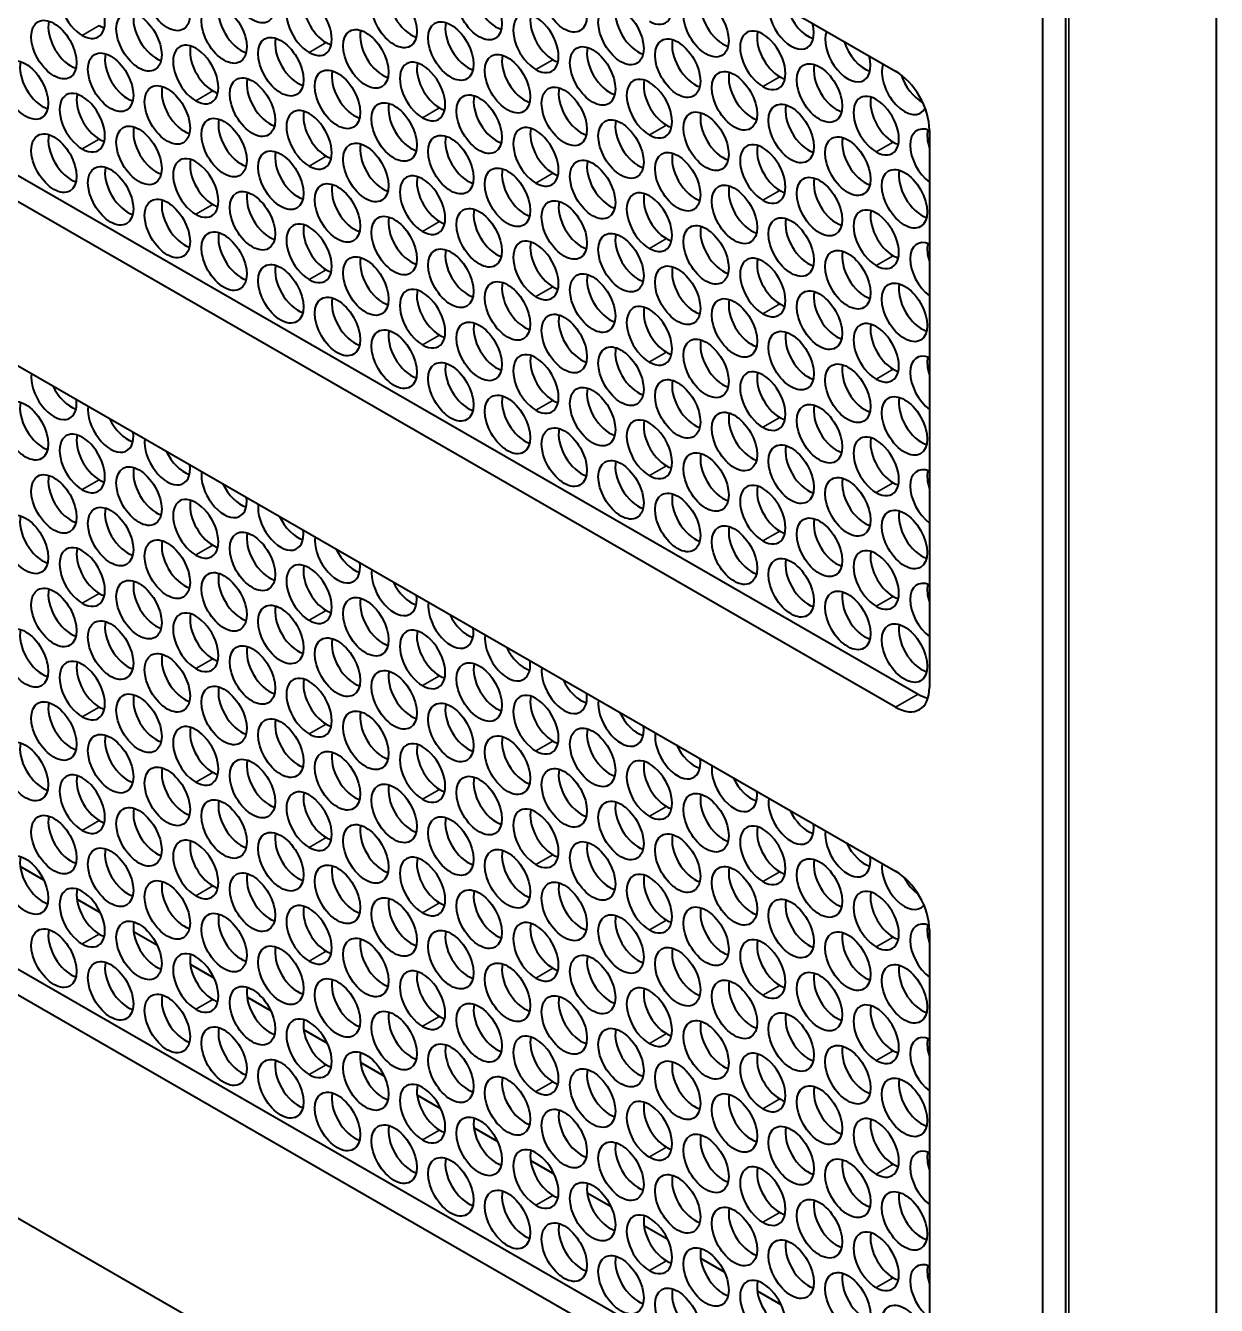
# Model space of a CAD drawing. Header units: millimetres. Extents: x 0 to 594, y 0 to 420.
# Drawn here: x 519.32 to 556.44, y 304.61 to 344.5 of the extents above; entities that cross this region are included whole.
import ezdxf

# ---------------------------------------------------------------- set-up
doc = ezdxf.new("R2010")
doc.units = ezdxf.units.MM
doc.layers.add('가시적인 것(ISO)', color=3, linetype='Continuous', lineweight=40)
doc.layers.add('가시적인 좁은 것(ISO)', color=3, linetype='Continuous', lineweight=35)

msp = doc.modelspace()

# ---------------------------------------------------------------- linework, layer by layer
at = {"layer": '가시적인 것(ISO)'}
for p, q in [((504.929, 366.984), (546.437, 343.081)), ((556.442, 294.003), (556.442, 359.325)), ((551.74, 356.375), (551.74, 290.154)), ((551.033, 289.746), (551.033, 355.968)), ((505.637, 347.565), (547.144, 323.663)), ((546.437, 323.256), (504.929, 347.158)), ((504.929, 342.048), (546.437, 318.146)), ((547.497, 341.244), (547.497, 323.871)), ((505.637, 322.834), (547.144, 298.932)), ((546.437, 298.525), (504.929, 322.427)), ((519.891, 317.861), (519.151, 318.287)), ((501.04, 317.718), (550.326, 289.336)), ((521.659, 316.843), (520.919, 317.269)), ((523.427, 315.825), (522.687, 316.251)), ((547.497, 316.309), (547.497, 299.14)), ((525.195, 314.807), (524.455, 315.233)), ((526.962, 313.789), (526.222, 314.215)), ((528.73, 312.771), (527.99, 313.197)), ((530.498, 311.753), (529.758, 312.179)), ((532.266, 310.735), (531.526, 311.161)), ((534.033, 309.717), (533.294, 310.143)), ((535.801, 308.699), (535.061, 309.125)), ((537.569, 307.681), (536.829, 308.107)), ((539.337, 306.663), (538.597, 307.089)), ((541.104, 305.645), (540.365, 306.071)), ((542.872, 304.627), (542.132, 305.053))]:
    msp.add_line(p, q, dxfattribs=at)
for centre in [(523.738, 345.255), (526.39, 345.498), (533.461, 344.966), (536.113, 345.209), (530.81, 344.723), (525.506, 344.237), (537.881, 344.191), (540.532, 344.434), (520.203, 343.751), (522.855, 343.994), (532.577, 343.705), (529.926, 343.462), (527.274, 343.219), (536.997, 342.93), (539.648, 343.173), (519.319, 342.49), (521.971, 342.733), (534.345, 342.687), (529.042, 342.201), (541.416, 342.155), (544.068, 342.398), (523.738, 341.715), (526.39, 341.958), (536.113, 341.669), (533.461, 341.426), (530.81, 341.183), (540.532, 340.894), (543.184, 341.137), (522.855, 340.454), (525.506, 340.697), (537.881, 340.651), (520.203, 340.211), (532.577, 340.165), (544.952, 340.119), (527.274, 339.679), (529.926, 339.922), (536.997, 339.39), (539.648, 339.633), (521.971, 339.193), (534.345, 339.147), (544.068, 338.858), (546.72, 339.101), (529.042, 338.661), (541.416, 338.615), (523.738, 338.175), (526.39, 338.418), (536.113, 338.129), (533.461, 337.886), (530.81, 337.643), (540.532, 337.354), (543.184, 337.597), (525.506, 337.157), (537.881, 337.111), (532.577, 336.625), (544.952, 336.579), (527.274, 336.139), (529.926, 336.382), (539.648, 336.093), (536.997, 335.85), (534.345, 335.607), (544.068, 335.318), (546.72, 335.561), (529.042, 335.121), (541.416, 335.075), (536.113, 334.589), (530.81, 334.103), (533.461, 334.346), (540.532, 333.814), (543.184, 334.057), (537.881, 333.571), (532.577, 333.085), (544.952, 333.039), (539.648, 332.553), (536.997, 332.31), (519.319, 331.87), (534.345, 332.067), (544.068, 331.778), (546.72, 332.021), (541.416, 331.535), (536.113, 331.049), (543.184, 330.517), (540.532, 330.274), (522.855, 329.834), (537.881, 330.031), (520.203, 329.591), (544.952, 329.499), (539.648, 329.013), (521.971, 328.573), (546.72, 328.481), (519.319, 328.33), (544.068, 328.238), (526.39, 327.798), (541.416, 327.995), (523.738, 327.555), (543.184, 326.977), (525.506, 326.537), (522.855, 326.294), (520.203, 326.051), (529.926, 325.762), (544.952, 325.959), (527.274, 325.519), (521.971, 325.033), (546.72, 324.941), (519.319, 324.79), (529.042, 324.501), (526.39, 324.258), (523.738, 324.015), (533.461, 323.726), (530.81, 323.483), (525.506, 322.997), (520.203, 322.511), (522.855, 322.754), (529.926, 322.222), (532.577, 322.465), (527.274, 321.979), (521.971, 321.493), (534.345, 321.447), (536.997, 321.69), (519.319, 321.25), (529.042, 320.961), (526.39, 320.718), (523.738, 320.475), (533.461, 320.186), (536.113, 320.429), (530.81, 319.943), (525.506, 319.457), (537.881, 319.411), (540.532, 319.654), (520.203, 318.971), (522.855, 319.214), (532.577, 318.925), (529.926, 318.682), (527.274, 318.439), (536.997, 318.15), (539.648, 318.393), (519.319, 317.71), (521.971, 317.953), (534.345, 317.907), (529.042, 317.421), (541.416, 317.375), (544.068, 317.618), (523.738, 316.935), (526.39, 317.178), (533.461, 316.646), (536.113, 316.889), (530.81, 316.403), (540.532, 316.114), (543.184, 316.357), (525.506, 315.917), (537.881, 315.871), (520.203, 315.431), (522.855, 315.674), (532.577, 315.385), (544.952, 315.339), (529.926, 315.142), (527.274, 314.899), (536.997, 314.61), (539.648, 314.853), (521.971, 314.413), (534.345, 314.367), (546.72, 314.321), (529.042, 313.881), (541.416, 313.835), (544.068, 314.078), (523.738, 313.395), (526.39, 313.638), (536.113, 313.349), (533.461, 313.106), (530.81, 312.863), (540.532, 312.574), (543.184, 312.817), (525.506, 312.377), (537.881, 312.331), (532.577, 311.845), (544.952, 311.799), (527.274, 311.359), (529.926, 311.602), (536.997, 311.07), (539.648, 311.313), (534.345, 310.827), (544.068, 310.538), (546.72, 310.781), (529.042, 310.341), (541.416, 310.295), (536.113, 309.809), (533.461, 309.566), (530.81, 309.323), (540.532, 309.034), (543.184, 309.277), (537.881, 308.791), (532.577, 308.305), (544.952, 308.259), (539.648, 307.773), (536.997, 307.53), (534.345, 307.287), (544.068, 306.998), (546.72, 307.241), (541.416, 306.755), (536.113, 306.269), (540.532, 305.494), (543.184, 305.737), (537.881, 305.251), (544.952, 304.719), (539.648, 304.233), (546.72, 303.701)]:
    msp.add_ellipse(centre, major_axis=(0.499, -0.867), ratio=0.578093, dxfattribs=at)
for centre, major_axis, start_param, end_param in [((538.765, 345.452), (0.499, -0.867), 5.499648, 8.641387), ((521.087, 345.012), (-0.499, 0.867), 5.499648, 8.641387), ((521.087, 345.012), (0.499, -0.867), 5.499648, 8.641387), ((531.34, 345.029), (0.499, -0.867), 3.699377, 5.725401), ((533.992, 345.272), (0.499, -0.867), 3.699377, 5.725401), ((526.037, 344.543), (0.499, -0.867), 3.699377, 5.725401), ((528.158, 344.48), (-0.499, 0.867), 5.499648, 8.641387), ((528.688, 344.786), (0.499, -0.867), 3.699377, 5.499794), ((528.158, 344.48), (0.499, -0.867), 5.499648, 8.641387), ((538.411, 344.497), (0.499, -0.867), 3.699377, 5.725401), ((541.063, 344.74), (0.499, -0.867), 3.699377, 5.725401), ((543.184, 344.677), (0.499, -0.867), 3.58322, 7.416222), ((523.385, 344.3), (0.499, -0.867), 3.699377, 5.725401), ((535.229, 343.948), (-0.499, 0.867), 5.499648, 8.641387), ((535.759, 344.254), (0.499, -0.867), 3.699377, 5.499794), ((535.229, 343.948), (0.499, -0.867), 5.499648, 8.641387), ((543.714, 344.983), (0.499, -0.867), 4.349455, 5.725401), ((520.733, 344.057), (0.499, -0.867), 3.699377, 5.725401), ((521.617, 345.318), (0.499, -0.867), 5.499648, 5.725401), ((530.456, 343.768), (0.499, -0.867), 3.699377, 5.725401), ((533.108, 344.011), (0.499, -0.867), 3.699377, 5.725401), ((542.3, 343.416), (-0.499, 0.867), 5.499648, 8.641387), ((542.83, 343.722), (0.499, -0.867), 3.699377, 5.499794), ((544.952, 343.659), (0.499, -0.867), 3.58322, 7.416222), ((524.622, 342.976), (-0.499, 0.867), 5.499648, 8.641387), ((527.804, 343.525), (0.499, -0.867), 3.699377, 5.725401), ((528.688, 344.786), (0.499, -0.867), 5.499648, 5.725401), ((540.179, 343.479), (0.499, -0.867), 3.699377, 5.725401), ((542.3, 343.416), (0.499, -0.867), 5.499648, 8.641387), ((545.482, 343.965), (0.499, -0.867), 4.349455, 5.725401), ((522.501, 343.039), (0.499, -0.867), 3.699377, 5.725401), ((525.153, 343.282), (0.499, -0.867), 3.699377, 5.499794), ((524.622, 342.976), (0.499, -0.867), 5.499648, 8.641387), ((534.875, 342.993), (0.499, -0.867), 3.699377, 5.725401), ((537.527, 343.236), (0.499, -0.867), 3.699377, 5.725401), ((519.849, 342.796), (0.499, -0.867), 3.699377, 5.725401), ((529.572, 342.507), (0.499, -0.867), 3.699377, 5.725401), ((531.693, 342.444), (-0.499, 0.867), 5.499648, 8.641387), ((532.224, 342.75), (0.499, -0.867), 3.699377, 5.499794), ((531.694, 342.444), (0.499, -0.867), 5.499648, 8.641387), ((535.759, 344.254), (0.499, -0.867), 5.499648, 5.725401), ((544.598, 342.704), (0.499, -0.867), 3.699377, 5.725401), ((546.72, 342.641), (0.499, -0.867), 3.58322, 6.633386), ((546.437, 341.855), (-0.749, 1.3), 3.928925, 5.499721), ((526.921, 342.264), (0.499, -0.867), 3.699377, 5.725401), ((538.764, 341.912), (-0.499, 0.867), 5.499648, 8.641387), ((539.295, 342.218), (0.499, -0.867), 3.699377, 5.499794), ((538.765, 341.912), (0.499, -0.867), 5.499648, 8.641387), ((541.946, 342.461), (0.499, -0.867), 3.699377, 5.725401), ((542.83, 343.722), (0.499, -0.867), 5.499648, 5.725401), ((547.25, 342.947), (0.499, -0.867), 4.371921, 5.542764), ((521.087, 341.472), (-0.499, 0.867), 5.499648, 8.641387), ((521.617, 341.778), (0.499, -0.867), 3.699377, 5.499794), ((521.087, 341.472), (0.499, -0.867), 5.499648, 8.641387), ((524.269, 342.021), (0.499, -0.867), 3.699377, 5.725401), ((525.153, 343.282), (0.499, -0.867), 5.499648, 5.725401), ((533.992, 341.732), (0.499, -0.867), 3.699377, 5.725401), ((536.643, 341.975), (0.499, -0.867), 3.699377, 5.725401), ((545.836, 341.38), (-0.499, 0.867), 5.499648, 8.641387), ((528.158, 340.94), (-0.499, 0.867), 5.499648, 8.641387), ((531.34, 341.489), (0.499, -0.867), 3.699377, 5.725401), ((532.224, 342.75), (0.499, -0.867), 5.499648, 5.725401), ((543.714, 341.443), (0.499, -0.867), 3.699377, 5.725401), ((546.366, 341.686), (0.499, -0.867), 3.699377, 5.499794), ((545.836, 341.38), (0.499, -0.867), 5.499648, 8.641387), ((526.037, 341.003), (0.499, -0.867), 3.699377, 5.725401), ((528.688, 341.246), (0.499, -0.867), 3.699377, 5.499794), ((528.158, 340.94), (0.499, -0.867), 5.499648, 8.641387), ((538.411, 340.957), (0.499, -0.867), 3.699377, 5.725401), ((541.063, 341.2), (0.499, -0.867), 3.699377, 5.725401), ((520.733, 340.517), (0.499, -0.867), 3.699377, 5.725401), ((523.385, 340.76), (0.499, -0.867), 3.699377, 5.725401), ((535.229, 340.408), (-0.499, 0.867), 5.499648, 8.641387), ((535.759, 340.714), (0.499, -0.867), 3.699377, 5.499794), ((535.229, 340.408), (0.499, -0.867), 5.499648, 8.641387), ((539.295, 342.218), (0.499, -0.867), 5.499648, 5.725401), ((547.603, 340.362), (-0.499, 0.867), 5.650289, 8.490745), ((548.134, 340.668), (0.499, -0.867), 3.699377, 4.379951), ((521.617, 341.778), (0.499, -0.867), 5.499648, 5.725401), ((530.456, 340.228), (0.499, -0.867), 3.699377, 5.725401), ((533.108, 340.471), (0.499, -0.867), 3.699377, 5.725401), ((542.3, 339.876), (-0.499, 0.867), 5.499648, 8.641387), ((542.83, 340.182), (0.499, -0.867), 3.699377, 5.499794), ((542.3, 339.876), (0.499, -0.867), 5.499648, 8.641387), ((545.482, 340.425), (0.499, -0.867), 3.699377, 5.725401), ((546.366, 341.686), (0.499, -0.867), 5.499648, 5.725401), ((524.622, 339.436), (-0.499, 0.867), 5.499648, 8.641387), ((525.153, 339.742), (0.499, -0.867), 3.699377, 5.499794), ((527.804, 339.985), (0.499, -0.867), 3.699377, 5.725401), ((528.688, 341.246), (0.499, -0.867), 5.499648, 5.725401), ((537.527, 339.696), (0.499, -0.867), 3.699377, 5.725401), ((540.179, 339.939), (0.499, -0.867), 3.699377, 5.725401), ((522.501, 339.499), (0.499, -0.867), 3.699377, 5.725401), ((524.622, 339.436), (0.499, -0.867), 5.499648, 8.641387), ((534.875, 339.453), (0.499, -0.867), 3.699377, 5.725401), ((535.759, 340.714), (0.499, -0.867), 5.499648, 5.725401), ((547.25, 339.407), (0.499, -0.867), 3.699377, 5.725401), ((529.572, 338.967), (0.499, -0.867), 3.699377, 5.725401), ((531.693, 338.904), (-0.499, 0.867), 5.499648, 8.641387), ((532.224, 339.21), (0.499, -0.867), 3.699377, 5.499794), ((531.694, 338.904), (0.499, -0.867), 5.499648, 8.641387), ((541.946, 338.921), (0.499, -0.867), 3.699377, 5.725401), ((544.598, 339.164), (0.499, -0.867), 3.699377, 5.725401), ((526.921, 338.724), (0.499, -0.867), 3.699377, 5.725401), ((538.764, 338.372), (-0.499, 0.867), 5.499648, 8.641387), ((539.295, 338.678), (0.499, -0.867), 3.699377, 5.499794), ((538.765, 338.372), (0.499, -0.867), 5.499648, 8.641387), ((542.83, 340.182), (0.499, -0.867), 5.499648, 5.725401), ((524.269, 338.481), (0.499, -0.867), 3.699377, 5.725401), ((525.153, 339.742), (0.499, -0.867), 5.499648, 5.725401), ((533.992, 338.192), (0.499, -0.867), 3.699377, 5.725401), ((536.643, 338.435), (0.499, -0.867), 3.699377, 5.725401), ((545.836, 337.84), (-0.499, 0.867), 5.499648, 8.641387), ((546.366, 338.146), (0.499, -0.867), 3.699377, 5.499794), ((528.158, 337.4), (-0.499, 0.867), 5.499648, 8.641387), ((528.688, 337.706), (0.499, -0.867), 3.699377, 5.499794), ((531.34, 337.949), (0.499, -0.867), 3.699377, 5.725401), ((532.224, 339.21), (0.499, -0.867), 5.499648, 5.725401), ((543.714, 337.903), (0.499, -0.867), 3.699377, 5.725401), ((545.836, 337.84), (0.499, -0.867), 5.499648, 8.641387), ((526.037, 337.463), (0.499, -0.867), 3.699377, 5.725401), ((528.158, 337.4), (0.499, -0.867), 5.499648, 8.641387), ((538.411, 337.417), (0.499, -0.867), 3.699377, 5.725401), ((541.063, 337.66), (0.499, -0.867), 3.699377, 5.725401), ((533.108, 336.931), (0.499, -0.867), 3.699377, 5.725401), ((535.229, 336.868), (-0.499, 0.867), 5.499648, 8.641387), ((535.759, 337.174), (0.499, -0.867), 3.699377, 5.499794), ((535.229, 336.868), (0.499, -0.867), 5.499648, 8.641387), ((539.295, 338.678), (0.499, -0.867), 5.499648, 5.725401), ((547.603, 336.822), (-0.499, 0.867), 5.650289, 8.490745), ((548.134, 337.128), (0.499, -0.867), 3.699377, 4.379951), ((530.456, 336.688), (0.499, -0.867), 3.699377, 5.725401), ((542.3, 336.336), (-0.499, 0.867), 5.499648, 8.641387), ((542.83, 336.642), (0.499, -0.867), 3.699377, 5.499794), ((542.3, 336.336), (0.499, -0.867), 5.499648, 8.641387), ((545.482, 336.885), (0.499, -0.867), 3.699377, 5.725401), ((546.366, 338.146), (0.499, -0.867), 5.499648, 5.725401), ((527.804, 336.445), (0.499, -0.867), 3.699377, 5.725401), ((528.688, 337.706), (0.499, -0.867), 5.499648, 5.725401), ((537.527, 336.156), (0.499, -0.867), 3.699377, 5.725401), ((540.179, 336.399), (0.499, -0.867), 3.699377, 5.725401), ((531.693, 335.364), (-0.499, 0.867), 5.499648, 8.641387), ((534.875, 335.913), (0.499, -0.867), 3.699377, 5.725401), ((535.759, 337.174), (0.499, -0.867), 5.499648, 5.725401), ((547.25, 335.867), (0.499, -0.867), 3.699377, 5.725401), ((529.572, 335.427), (0.499, -0.867), 3.699377, 5.725401), ((532.224, 335.67), (0.499, -0.867), 3.699377, 5.499794), ((531.694, 335.364), (0.499, -0.867), 5.499648, 8.641387), ((541.946, 335.381), (0.499, -0.867), 3.699377, 5.725401), ((544.598, 335.624), (0.499, -0.867), 3.699377, 5.725401), ((538.764, 334.832), (-0.499, 0.867), 5.499648, 8.641387), ((539.295, 335.138), (0.499, -0.867), 3.699377, 5.499794), ((538.765, 334.832), (0.499, -0.867), 5.499648, 8.641387), ((542.83, 336.642), (0.499, -0.867), 5.499648, 5.725401), ((533.992, 334.652), (0.499, -0.867), 3.699377, 5.725401), ((536.643, 334.895), (0.499, -0.867), 3.699377, 5.725401), ((545.836, 334.3), (-0.499, 0.867), 5.499648, 8.641387), ((546.366, 334.606), (0.499, -0.867), 3.699377, 5.499794), ((545.836, 334.3), (0.499, -0.867), 5.499648, 8.641387), ((531.34, 334.409), (0.499, -0.867), 3.699377, 5.725401), ((532.224, 335.67), (0.499, -0.867), 5.499648, 5.725401), ((541.063, 334.12), (0.499, -0.867), 3.699377, 5.725401), ((543.714, 334.363), (0.499, -0.867), 3.699377, 5.725401), ((538.411, 333.877), (0.499, -0.867), 3.699377, 5.725401), ((539.295, 335.138), (0.499, -0.867), 5.499648, 5.725401), ((533.108, 333.391), (0.499, -0.867), 3.699377, 5.725401), ((535.229, 333.328), (-0.499, 0.867), 5.499648, 8.641387), ((535.759, 333.634), (0.499, -0.867), 3.699377, 5.499794), ((535.229, 333.328), (0.499, -0.867), 5.499648, 8.641387), ((545.482, 333.345), (0.499, -0.867), 3.699377, 5.725401), ((547.603, 333.282), (-0.499, 0.867), 5.650289, 8.490745), ((548.134, 333.588), (0.499, -0.867), 3.699377, 4.379951), ((520.203, 333.131), (0.499, -0.867), 3.779509, 7.219932), ((542.3, 332.796), (-0.499, 0.867), 5.499648, 8.641387), ((542.83, 333.102), (0.499, -0.867), 3.699377, 5.499794), ((542.3, 332.796), (0.499, -0.867), 5.499648, 8.641387), ((546.366, 334.606), (0.499, -0.867), 5.499648, 5.725401), ((520.733, 333.437), (0.499, -0.867), 4.570234, 5.725401), ((537.527, 332.616), (0.499, -0.867), 3.699377, 5.725401), ((540.179, 332.859), (0.499, -0.867), 3.699377, 5.725401), ((519.849, 332.176), (0.499, -0.867), 3.699377, 5.725401), ((534.875, 332.373), (0.499, -0.867), 3.699377, 5.725401), ((535.759, 333.634), (0.499, -0.867), 5.499648, 5.725401), ((547.25, 332.327), (0.499, -0.867), 3.699377, 5.725401), ((521.971, 332.113), (0.499, -0.867), 3.779509, 7.219932), ((541.946, 331.841), (0.499, -0.867), 3.699377, 5.725401), ((544.598, 332.084), (0.499, -0.867), 3.699377, 5.725401), ((522.501, 332.419), (0.499, -0.867), 4.570234, 5.725401), ((536.643, 331.355), (0.499, -0.867), 3.699377, 5.725401), ((538.764, 331.292), (-0.499, 0.867), 5.499648, 8.641387), ((539.295, 331.598), (0.499, -0.867), 3.699377, 5.499794), ((538.765, 331.292), (0.499, -0.867), 5.499648, 8.641387), ((542.83, 333.102), (0.499, -0.867), 5.499648, 5.725401), ((521.087, 330.852), (-0.499, 0.867), 5.499648, 8.641387), ((521.617, 331.158), (0.499, -0.867), 3.699377, 5.499794), ((521.087, 330.852), (0.499, -0.867), 5.499648, 8.641387), ((523.738, 331.095), (0.499, -0.867), 3.779509, 7.219932), ((545.836, 330.76), (-0.499, 0.867), 5.499648, 8.641387), ((546.366, 331.066), (0.499, -0.867), 3.699377, 5.499794), ((545.836, 330.76), (0.499, -0.867), 5.499648, 8.641387), ((524.269, 331.401), (0.499, -0.867), 4.570234, 5.725401), ((541.063, 330.58), (0.499, -0.867), 3.699377, 5.725401), ((543.714, 330.823), (0.499, -0.867), 3.699377, 5.725401), ((523.385, 330.14), (0.499, -0.867), 3.699377, 5.725401), ((538.411, 330.337), (0.499, -0.867), 3.699377, 5.725401), ((539.295, 331.598), (0.499, -0.867), 5.499648, 5.725401), ((547.603, 329.742), (-0.499, 0.867), 5.650289, 8.490745), ((520.733, 329.897), (0.499, -0.867), 3.699377, 5.725401), ((521.617, 331.158), (0.499, -0.867), 5.499648, 5.725401), ((525.506, 330.077), (0.499, -0.867), 3.779509, 7.219932), ((545.482, 329.805), (0.499, -0.867), 3.699377, 5.725401), ((548.134, 330.048), (0.499, -0.867), 3.699377, 4.379951), ((526.037, 330.383), (0.499, -0.867), 4.570234, 5.725401), ((542.3, 329.256), (-0.499, 0.867), 5.499648, 8.641387), ((542.83, 329.562), (0.499, -0.867), 3.699377, 5.499794), ((542.3, 329.256), (0.499, -0.867), 5.499648, 8.641387), ((546.366, 331.066), (0.499, -0.867), 5.499648, 5.725401), ((524.622, 328.816), (-0.499, 0.867), 5.499648, 8.641387), ((525.153, 329.122), (0.499, -0.867), 3.699377, 5.499794), ((524.622, 328.816), (0.499, -0.867), 5.499648, 8.641387), ((527.274, 329.059), (0.499, -0.867), 3.779509, 7.219932), ((540.179, 329.319), (0.499, -0.867), 3.699377, 5.725401), ((519.849, 328.636), (0.499, -0.867), 3.699377, 5.725401), ((522.501, 328.879), (0.499, -0.867), 3.699377, 5.725401), ((527.804, 329.365), (0.499, -0.867), 4.570234, 5.725401), ((544.598, 328.544), (0.499, -0.867), 3.699377, 5.725401), ((547.25, 328.787), (0.499, -0.867), 3.699377, 5.725401), ((541.946, 328.301), (0.499, -0.867), 3.699377, 5.725401), ((542.83, 329.562), (0.499, -0.867), 5.499648, 5.725401), ((524.269, 327.861), (0.499, -0.867), 3.699377, 5.725401), ((526.921, 328.104), (0.499, -0.867), 3.699377, 5.725401), ((529.042, 328.041), (0.499, -0.867), 3.779509, 7.219932), ((521.087, 327.312), (-0.499, 0.867), 5.499648, 8.641387), ((521.617, 327.618), (0.499, -0.867), 3.699377, 5.499794), ((521.087, 327.312), (0.499, -0.867), 5.499648, 8.641387), ((525.153, 329.122), (0.499, -0.867), 5.499648, 5.725401), ((529.572, 328.347), (0.499, -0.867), 4.570234, 5.725401), ((545.836, 327.22), (-0.499, 0.867), 5.499648, 8.641387), ((546.366, 327.526), (0.499, -0.867), 3.699377, 5.499794), ((545.836, 327.22), (0.499, -0.867), 5.499648, 8.641387), ((528.158, 326.78), (-0.499, 0.867), 5.499648, 8.641387), ((528.688, 327.086), (0.499, -0.867), 3.699377, 5.499794), ((528.158, 326.78), (0.499, -0.867), 5.499648, 8.641387), ((530.81, 327.023), (0.499, -0.867), 3.779509, 7.219932), ((543.714, 327.283), (0.499, -0.867), 3.699377, 5.725401), ((523.385, 326.6), (0.499, -0.867), 3.699377, 5.725401), ((526.037, 326.843), (0.499, -0.867), 3.699377, 5.725401), ((531.34, 327.329), (0.499, -0.867), 4.570234, 5.725401), ((547.603, 326.202), (-0.499, 0.867), 5.650289, 8.490745), ((520.733, 326.357), (0.499, -0.867), 3.699377, 5.725401), ((521.617, 327.618), (0.499, -0.867), 5.499648, 5.725401), ((545.482, 326.265), (0.499, -0.867), 3.699377, 5.725401), ((548.134, 326.508), (0.499, -0.867), 3.699377, 4.379951), ((527.804, 325.825), (0.499, -0.867), 3.699377, 5.725401), ((530.456, 326.068), (0.499, -0.867), 3.699377, 5.725401), ((532.577, 326.005), (0.499, -0.867), 3.779509, 7.219932), ((546.366, 327.526), (0.499, -0.867), 5.499648, 5.725401), ((522.501, 325.339), (0.499, -0.867), 3.699377, 5.725401), ((524.622, 325.276), (-0.499, 0.867), 5.499648, 8.641387), ((525.153, 325.582), (0.499, -0.867), 3.699377, 5.499794), ((524.622, 325.276), (0.499, -0.867), 5.499648, 8.641387), ((528.688, 327.086), (0.499, -0.867), 5.499648, 5.725401), ((533.108, 326.311), (0.499, -0.867), 4.570234, 5.725401), ((519.849, 325.096), (0.499, -0.867), 3.699377, 5.725401), ((531.693, 324.744), (-0.499, 0.867), 5.499648, 8.641387), ((532.224, 325.05), (0.499, -0.867), 3.699377, 5.499794), ((531.694, 324.744), (0.499, -0.867), 5.499648, 8.641387), ((547.25, 325.247), (0.499, -0.867), 3.699377, 5.725401), ((526.921, 324.564), (0.499, -0.867), 3.699377, 5.725401), ((529.572, 324.807), (0.499, -0.867), 3.699377, 5.725401), ((534.345, 324.987), (0.499, -0.867), 3.779509, 7.219932), ((534.875, 325.293), (0.499, -0.867), 4.570234, 5.725401), ((521.087, 323.772), (-0.499, 0.867), 5.499648, 8.641387), ((524.269, 324.321), (0.499, -0.867), 3.699377, 5.725401), ((525.153, 325.582), (0.499, -0.867), 5.499648, 5.725401), ((521.617, 324.078), (0.499, -0.867), 3.699377, 5.499794), ((521.087, 323.772), (0.499, -0.867), 5.499648, 8.641387), ((531.34, 323.789), (0.499, -0.867), 3.699377, 5.725401), ((533.992, 324.032), (0.499, -0.867), 3.699377, 5.725401), ((536.113, 323.969), (0.499, -0.867), 3.779509, 7.219932), ((528.158, 323.24), (-0.499, 0.867), 5.499648, 8.641387), ((528.688, 323.546), (0.499, -0.867), 3.699377, 5.499794), ((528.158, 323.24), (0.499, -0.867), 5.499648, 8.641387), ((532.224, 325.05), (0.499, -0.867), 5.499648, 5.725401), ((536.643, 324.275), (0.499, -0.867), 4.570234, 5.725401), ((523.385, 323.06), (0.499, -0.867), 3.699377, 5.725401), ((526.037, 323.303), (0.499, -0.867), 3.699377, 5.725401), ((535.229, 322.708), (-0.499, 0.867), 5.499648, 8.641387), ((535.759, 323.014), (0.499, -0.867), 3.699377, 5.499794), ((535.229, 322.708), (0.499, -0.867), 5.499648, 8.641387), ((546.437, 324.482), (0.749, -1.3), 5.499721, 7.070517), ((547.144, 324.889), (-0.749, 1.3), 2.358128, 2.65174), ((520.733, 322.817), (0.499, -0.867), 3.699377, 5.725401), ((521.617, 324.078), (0.499, -0.867), 5.499648, 5.725401), ((533.108, 322.771), (0.499, -0.867), 3.699377, 5.725401), ((537.881, 322.951), (0.499, -0.867), 3.779509, 7.219932), ((527.804, 322.285), (0.499, -0.867), 3.699377, 5.725401), ((528.688, 323.546), (0.499, -0.867), 5.499648, 5.725401), ((530.456, 322.528), (0.499, -0.867), 3.699377, 5.725401), ((538.411, 323.257), (0.499, -0.867), 4.570234, 5.725401), ((522.501, 321.799), (0.499, -0.867), 3.699377, 5.725401), ((524.622, 321.736), (-0.499, 0.867), 5.499648, 8.641387), ((525.153, 322.042), (0.499, -0.867), 3.699377, 5.499794), ((524.622, 321.736), (0.499, -0.867), 5.499648, 8.641387), ((534.875, 321.753), (0.499, -0.867), 3.699377, 5.725401), ((537.527, 321.996), (0.499, -0.867), 3.699377, 5.725401), ((539.648, 321.933), (0.499, -0.867), 3.779509, 7.219932), ((519.849, 321.556), (0.499, -0.867), 3.699377, 5.725401), ((531.693, 321.204), (-0.499, 0.867), 5.499648, 8.641387), ((532.224, 321.51), (0.499, -0.867), 3.699377, 5.499794), ((531.694, 321.204), (0.499, -0.867), 5.499648, 8.641387), ((535.759, 323.014), (0.499, -0.867), 5.499648, 5.725401), ((540.179, 322.239), (0.499, -0.867), 4.570234, 5.725401), ((526.921, 321.024), (0.499, -0.867), 3.699377, 5.725401), ((529.572, 321.267), (0.499, -0.867), 3.699377, 5.725401), ((538.764, 320.672), (-0.499, 0.867), 5.499648, 8.641387), ((539.295, 320.978), (0.499, -0.867), 3.699377, 5.499794), ((521.087, 320.232), (-0.499, 0.867), 5.499648, 8.641387), ((524.269, 320.781), (0.499, -0.867), 3.699377, 5.725401), ((525.153, 322.042), (0.499, -0.867), 5.499648, 5.725401), ((536.643, 320.735), (0.499, -0.867), 3.699377, 5.725401), ((538.765, 320.672), (0.499, -0.867), 5.499648, 8.641387), ((541.416, 320.915), (0.499, -0.867), 3.779509, 7.219932), ((521.617, 320.538), (0.499, -0.867), 3.699377, 5.499794), ((521.087, 320.232), (0.499, -0.867), 5.499648, 8.641387), ((531.34, 320.249), (0.499, -0.867), 3.699377, 5.725401), ((533.992, 320.492), (0.499, -0.867), 3.699377, 5.725401), ((541.946, 321.221), (0.499, -0.867), 4.570234, 5.725401), ((526.037, 319.763), (0.499, -0.867), 3.699377, 5.725401), ((528.158, 319.7), (-0.499, 0.867), 5.499648, 8.641387), ((528.688, 320.006), (0.499, -0.867), 3.699377, 5.499794), ((528.158, 319.7), (0.499, -0.867), 5.499648, 8.641387), ((532.224, 321.51), (0.499, -0.867), 5.499648, 5.725401), ((541.063, 319.96), (0.499, -0.867), 3.699377, 5.725401), ((543.184, 319.897), (0.499, -0.867), 3.779509, 7.219932), ((523.385, 319.52), (0.499, -0.867), 3.699377, 5.725401), ((535.229, 319.168), (-0.499, 0.867), 5.499648, 8.641387), ((535.759, 319.474), (0.499, -0.867), 3.699377, 5.499794), ((535.229, 319.168), (0.499, -0.867), 5.499648, 8.641387), ((538.411, 319.717), (0.499, -0.867), 3.699377, 5.725401), ((539.295, 320.978), (0.499, -0.867), 5.499648, 5.725401), ((543.714, 320.203), (0.499, -0.867), 4.570234, 5.725401), ((520.733, 319.277), (0.499, -0.867), 3.699377, 5.725401), ((521.617, 320.538), (0.499, -0.867), 5.499648, 5.725401), ((530.456, 318.988), (0.499, -0.867), 3.699377, 5.725401), ((533.108, 319.231), (0.499, -0.867), 3.699377, 5.725401), ((542.3, 318.636), (-0.499, 0.867), 5.499648, 8.641387), ((524.622, 318.196), (-0.499, 0.867), 5.499648, 8.641387), ((527.804, 318.745), (0.499, -0.867), 3.699377, 5.725401), ((528.688, 320.006), (0.499, -0.867), 5.499648, 5.725401), ((540.179, 318.699), (0.499, -0.867), 3.699377, 5.725401), ((542.83, 318.942), (0.499, -0.867), 3.699377, 5.499794), ((542.3, 318.636), (0.499, -0.867), 5.499648, 8.641387), ((544.952, 318.879), (0.499, -0.867), 3.779509, 7.219932), ((522.501, 318.259), (0.499, -0.867), 3.699377, 5.725401), ((525.153, 318.502), (0.499, -0.867), 3.699377, 5.499794), ((524.622, 318.196), (0.499, -0.867), 5.499648, 8.641387), ((534.875, 318.213), (0.499, -0.867), 3.699377, 5.725401), ((537.527, 318.456), (0.499, -0.867), 3.699377, 5.725401), ((545.482, 319.185), (0.499, -0.867), 4.570234, 5.725401), ((519.849, 318.016), (0.499, -0.867), 3.699377, 5.725401), ((531.693, 317.664), (-0.499, 0.867), 5.499648, 8.641387), ((532.224, 317.97), (0.499, -0.867), 3.699377, 5.499794), ((531.694, 317.664), (0.499, -0.867), 5.499648, 8.641387), ((535.759, 319.474), (0.499, -0.867), 5.499648, 5.725401), ((544.598, 317.924), (0.499, -0.867), 3.699377, 5.725401), ((546.72, 317.861), (0.499, -0.867), 3.779509, 6.51859), ((526.921, 317.484), (0.499, -0.867), 3.699377, 5.725401), ((529.572, 317.727), (0.499, -0.867), 3.699377, 5.725401), ((538.764, 317.132), (-0.499, 0.867), 5.499648, 8.641387), ((539.295, 317.438), (0.499, -0.867), 3.699377, 5.499794), ((538.765, 317.132), (0.499, -0.867), 5.499648, 8.641387), ((541.946, 317.681), (0.499, -0.867), 3.699377, 5.725401), ((542.83, 318.942), (0.499, -0.867), 5.499648, 5.725401), ((546.437, 316.92), (-0.749, 1.3), 3.928925, 5.499721), ((547.25, 318.167), (0.499, -0.867), 4.636269, 5.360414), ((521.087, 316.692), (-0.499, 0.867), 5.499648, 8.641387), ((521.617, 316.998), (0.499, -0.867), 3.699377, 5.499794), ((524.269, 317.241), (0.499, -0.867), 3.699377, 5.725401), ((525.153, 318.502), (0.499, -0.867), 5.499648, 5.725401), ((536.643, 317.195), (0.499, -0.867), 3.699377, 5.725401), ((545.836, 316.6), (-0.499, 0.867), 5.499648, 8.641387), ((521.087, 316.692), (0.499, -0.867), 5.499648, 8.641387), ((531.34, 316.709), (0.499, -0.867), 3.699377, 5.725401), ((532.224, 317.97), (0.499, -0.867), 5.499648, 5.725401), ((533.992, 316.952), (0.499, -0.867), 3.699377, 5.725401), ((543.714, 316.663), (0.499, -0.867), 3.699377, 5.725401), ((546.366, 316.906), (0.499, -0.867), 3.699377, 5.499794), ((545.836, 316.6), (0.499, -0.867), 5.499648, 8.641387), ((526.037, 316.223), (0.499, -0.867), 3.699377, 5.725401), ((528.158, 316.16), (-0.499, 0.867), 5.499648, 8.641387), ((528.688, 316.466), (0.499, -0.867), 3.699377, 5.499794), ((528.158, 316.16), (0.499, -0.867), 5.499648, 8.641387), ((538.411, 316.177), (0.499, -0.867), 3.699377, 5.725401), ((541.063, 316.42), (0.499, -0.867), 3.699377, 5.725401), ((523.385, 315.98), (0.499, -0.867), 3.699377, 5.725401), ((535.229, 315.628), (-0.499, 0.867), 5.499648, 8.641387), ((535.759, 315.934), (0.499, -0.867), 3.699377, 5.499794), ((535.229, 315.628), (0.499, -0.867), 5.499648, 8.641387), ((539.295, 317.438), (0.499, -0.867), 5.499648, 5.725401), ((547.603, 315.582), (-0.499, 0.867), 5.660451, 8.490745), ((548.134, 315.888), (0.499, -0.867), 3.699377, 4.379951), ((520.733, 315.737), (0.499, -0.867), 3.699377, 5.725401), ((521.617, 316.998), (0.499, -0.867), 5.499648, 5.725401), ((530.456, 315.448), (0.499, -0.867), 3.699377, 5.725401), ((533.108, 315.691), (0.499, -0.867), 3.699377, 5.725401), ((542.3, 315.096), (-0.499, 0.867), 5.499648, 8.641387), ((542.83, 315.402), (0.499, -0.867), 3.699377, 5.499794), ((545.482, 315.645), (0.499, -0.867), 3.699377, 5.725401), ((546.366, 316.906), (0.499, -0.867), 5.499648, 5.725401), ((524.622, 314.656), (-0.499, 0.867), 5.499648, 8.641387), ((525.153, 314.962), (0.499, -0.867), 3.699377, 5.499794), ((527.804, 315.205), (0.499, -0.867), 3.699377, 5.725401), ((528.688, 316.466), (0.499, -0.867), 5.499648, 5.725401), ((540.179, 315.159), (0.499, -0.867), 3.699377, 5.725401), ((542.3, 315.096), (0.499, -0.867), 5.499648, 8.641387), ((522.501, 314.719), (0.499, -0.867), 3.699377, 5.725401), ((524.622, 314.656), (0.499, -0.867), 5.499648, 8.641387), ((534.875, 314.673), (0.499, -0.867), 3.699377, 5.725401), ((537.527, 314.916), (0.499, -0.867), 3.699377, 5.725401), ((547.25, 314.627), (0.499, -0.867), 3.699377, 5.725401), ((529.572, 314.187), (0.499, -0.867), 3.699377, 5.725401), ((531.693, 314.124), (-0.499, 0.867), 5.499648, 8.641387), ((532.224, 314.43), (0.499, -0.867), 3.699377, 5.499794), ((531.694, 314.124), (0.499, -0.867), 5.499648, 8.641387), ((535.759, 315.934), (0.499, -0.867), 5.499648, 5.725401), ((544.598, 314.384), (0.499, -0.867), 3.699377, 5.725401), ((526.921, 313.944), (0.499, -0.867), 3.699377, 5.725401), ((538.764, 313.592), (-0.499, 0.867), 5.499648, 8.641387), ((539.295, 313.898), (0.499, -0.867), 3.699377, 5.499794), ((538.765, 313.592), (0.499, -0.867), 5.499648, 8.641387), ((541.946, 314.141), (0.499, -0.867), 3.699377, 5.725401), ((542.83, 315.402), (0.499, -0.867), 5.499648, 5.725401), ((524.269, 313.701), (0.499, -0.867), 3.699377, 5.725401), ((525.153, 314.962), (0.499, -0.867), 5.499648, 5.725401), ((533.992, 313.412), (0.499, -0.867), 3.699377, 5.725401), ((536.643, 313.655), (0.499, -0.867), 3.699377, 5.725401), ((545.836, 313.06), (-0.499, 0.867), 5.499648, 8.641387), ((546.366, 313.366), (0.499, -0.867), 3.699377, 5.499794), ((528.158, 312.62), (-0.499, 0.867), 5.499648, 8.641387), ((531.34, 313.169), (0.499, -0.867), 3.699377, 5.725401), ((532.224, 314.43), (0.499, -0.867), 5.499648, 5.725401), ((543.714, 313.123), (0.499, -0.867), 3.699377, 5.725401), ((545.836, 313.06), (0.499, -0.867), 5.499648, 8.641387), ((526.037, 312.683), (0.499, -0.867), 3.699377, 5.725401), ((528.688, 312.926), (0.499, -0.867), 3.699377, 5.499794), ((528.158, 312.62), (0.499, -0.867), 5.499648, 8.641387), ((538.411, 312.637), (0.499, -0.867), 3.699377, 5.725401), ((541.063, 312.88), (0.499, -0.867), 3.699377, 5.725401), ((535.229, 312.088), (-0.499, 0.867), 5.499648, 8.641387), ((535.759, 312.394), (0.499, -0.867), 3.699377, 5.499794), ((535.229, 312.088), (0.499, -0.867), 5.499648, 8.641387), ((539.295, 313.898), (0.499, -0.867), 5.499648, 5.725401), ((547.603, 312.042), (-0.499, 0.867), 5.650289, 8.490745), ((548.134, 312.348), (0.499, -0.867), 3.699377, 4.379951), ((530.456, 311.908), (0.499, -0.867), 3.699377, 5.725401), ((533.108, 312.151), (0.499, -0.867), 3.699377, 5.725401), ((542.3, 311.556), (-0.499, 0.867), 5.499648, 8.641387), ((542.83, 311.862), (0.499, -0.867), 3.699377, 5.499794), ((542.3, 311.556), (0.499, -0.867), 5.499648, 8.641387), ((545.482, 312.105), (0.499, -0.867), 3.699377, 5.725401), ((546.366, 313.366), (0.499, -0.867), 5.499648, 5.725401), ((527.804, 311.665), (0.499, -0.867), 3.699377, 5.725401), ((528.688, 312.926), (0.499, -0.867), 5.499648, 5.725401), ((537.527, 311.376), (0.499, -0.867), 3.699377, 5.725401), ((540.179, 311.619), (0.499, -0.867), 3.699377, 5.725401), ((534.875, 311.133), (0.499, -0.867), 3.699377, 5.725401), ((535.759, 312.394), (0.499, -0.867), 5.499648, 5.725401), ((547.25, 311.087), (0.499, -0.867), 3.699377, 5.725401), ((529.572, 310.647), (0.499, -0.867), 3.699377, 5.725401), ((531.693, 310.584), (-0.499, 0.867), 5.499648, 8.641387), ((532.224, 310.89), (0.499, -0.867), 3.699377, 5.499794), ((531.694, 310.584), (0.499, -0.867), 5.499648, 8.641387), ((541.946, 310.601), (0.499, -0.867), 3.699377, 5.725401), ((544.598, 310.844), (0.499, -0.867), 3.699377, 5.725401), ((538.764, 310.052), (-0.499, 0.867), 5.499648, 8.641387), ((539.295, 310.358), (0.499, -0.867), 3.699377, 5.499794), ((538.765, 310.052), (0.499, -0.867), 5.499648, 8.641387), ((542.83, 311.862), (0.499, -0.867), 5.499648, 5.725401), ((533.992, 309.872), (0.499, -0.867), 3.699377, 5.725401), ((536.643, 310.115), (0.499, -0.867), 3.699377, 5.725401), ((545.836, 309.52), (-0.499, 0.867), 5.499648, 8.641387), ((546.366, 309.826), (0.499, -0.867), 3.699377, 5.499794), ((531.34, 309.629), (0.499, -0.867), 3.699377, 5.725401), ((532.224, 310.89), (0.499, -0.867), 5.499648, 5.725401), ((543.714, 309.583), (0.499, -0.867), 3.699377, 5.725401), ((545.836, 309.52), (0.499, -0.867), 5.499648, 8.641387), ((538.411, 309.097), (0.499, -0.867), 3.699377, 5.725401), ((541.063, 309.34), (0.499, -0.867), 3.699377, 5.725401), ((533.108, 308.611), (0.499, -0.867), 3.699377, 5.725401), ((535.229, 308.548), (-0.499, 0.867), 5.499648, 8.641387), ((535.759, 308.854), (0.499, -0.867), 3.699377, 5.499794), ((535.229, 308.548), (0.499, -0.867), 5.499648, 8.641387), ((539.295, 310.358), (0.499, -0.867), 5.499648, 5.725401), ((547.603, 308.502), (-0.499, 0.867), 5.650289, 8.490745), ((548.134, 308.808), (0.499, -0.867), 3.699377, 4.379951), ((542.3, 308.016), (-0.499, 0.867), 5.499648, 8.641387), ((542.83, 308.322), (0.499, -0.867), 3.699377, 5.499794), ((542.3, 308.016), (0.499, -0.867), 5.499648, 8.641387), ((545.482, 308.565), (0.499, -0.867), 3.699377, 5.725401), ((546.366, 309.826), (0.499, -0.867), 5.499648, 5.725401), ((537.527, 307.836), (0.499, -0.867), 3.699377, 5.725401), ((540.179, 308.079), (0.499, -0.867), 3.699377, 5.725401), ((534.875, 307.593), (0.499, -0.867), 3.699377, 5.725401), ((535.759, 308.854), (0.499, -0.867), 5.499648, 5.725401), ((547.25, 307.547), (0.499, -0.867), 3.699377, 5.725401), ((541.946, 307.061), (0.499, -0.867), 3.699377, 5.725401), ((544.598, 307.304), (0.499, -0.867), 3.699377, 5.725401), ((538.764, 306.512), (-0.499, 0.867), 5.499648, 8.641387), ((539.295, 306.818), (0.499, -0.867), 3.699377, 5.499794), ((538.765, 306.512), (0.499, -0.867), 5.499648, 8.641387), ((542.83, 308.322), (0.499, -0.867), 5.499648, 5.725401), ((536.643, 306.575), (0.499, -0.867), 3.699377, 5.725401), ((545.836, 305.98), (-0.499, 0.867), 5.499648, 8.641387), ((546.366, 306.286), (0.499, -0.867), 3.699377, 5.499794), ((545.836, 305.98), (0.499, -0.867), 5.499648, 8.641387), ((541.063, 305.8), (0.499, -0.867), 3.699377, 5.725401), ((543.714, 306.043), (0.499, -0.867), 3.699377, 5.725401), ((538.411, 305.557), (0.499, -0.867), 3.699377, 5.725401), ((539.295, 306.818), (0.499, -0.867), 5.499648, 5.725401), ((547.603, 304.962), (-0.499, 0.867), 5.650289, 8.490745), ((545.482, 305.025), (0.499, -0.867), 3.699377, 5.725401), ((548.134, 305.268), (0.499, -0.867), 3.699377, 4.379951), ((542.3, 304.476), (-0.499, 0.867), 5.499648, 8.641387), ((542.83, 304.782), (0.499, -0.867), 3.699377, 5.499794), ((542.3, 304.476), (0.499, -0.867), 5.499648, 8.641387), ((546.366, 306.286), (0.499, -0.867), 5.499648, 5.725401), ((540.179, 304.539), (0.499, -0.867), 3.699377, 5.725401)]:
    msp.add_ellipse(centre, major_axis=major_axis, ratio=0.578093, start_param=start_param, end_param=end_param, dxfattribs=at)
at = {"layer": '가시적인 좁은 것(ISO)'}
for p, q in [((551.846, 356.515), (551.846, 291.52)), ((521.617, 344.5), (521.087, 344.195)), ((528.688, 343.968), (528.158, 343.663)), ((535.759, 343.436), (535.229, 343.131)), ((542.83, 342.904), (542.3, 342.599)), ((525.153, 342.464), (524.622, 342.159)), ((532.224, 341.932), (531.693, 341.627)), ((539.295, 341.4), (538.765, 341.095)), ((521.617, 340.96), (521.087, 340.655)), ((546.366, 340.868), (545.836, 340.563)), ((528.688, 340.428), (528.158, 340.123)), ((535.759, 339.896), (535.229, 339.591)), ((542.83, 339.364), (542.3, 339.059)), ((525.153, 338.924), (524.622, 338.619)), ((532.224, 338.392), (531.693, 338.087)), ((539.295, 337.86), (538.765, 337.555)), ((546.366, 337.328), (545.836, 337.023)), ((528.688, 336.888), (528.158, 336.583)), ((535.759, 336.356), (535.229, 336.051)), ((542.83, 335.824), (542.3, 335.519)), ((532.224, 334.852), (531.693, 334.547)), ((539.295, 334.32), (538.765, 334.015)), ((546.366, 333.788), (545.836, 333.483)), ((535.759, 332.816), (535.229, 332.511)), ((542.83, 332.284), (542.3, 331.979)), ((539.295, 330.78), (538.765, 330.475)), ((521.617, 330.34), (521.087, 330.035)), ((546.366, 330.248), (545.836, 329.943)), ((542.83, 328.744), (542.3, 328.439)), ((525.153, 328.304), (524.622, 327.999)), ((521.617, 326.8), (521.087, 326.495)), ((546.366, 326.708), (545.836, 326.403)), ((528.158, 325.963), (528.688, 326.268)), ((525.153, 324.764), (524.622, 324.459)), ((532.224, 324.232), (531.693, 323.927)), ((547.144, 323.663), (546.437, 323.256)), ((521.617, 323.26), (521.087, 322.955)), ((528.688, 322.728), (528.158, 322.423)), ((535.759, 322.196), (535.229, 321.891)), ((525.153, 321.224), (524.622, 320.919)), ((532.224, 320.692), (531.693, 320.387)), ((539.295, 320.16), (538.765, 319.855)), ((521.617, 319.72), (521.087, 319.415)), ((528.688, 319.188), (528.158, 318.883)), ((535.759, 318.656), (535.229, 318.351)), ((542.83, 318.124), (542.3, 317.819)), ((525.153, 317.684), (524.622, 317.379)), ((532.224, 317.152), (531.693, 316.847)), ((539.295, 316.62), (538.765, 316.315)), ((521.617, 316.18), (521.087, 315.875)), ((546.366, 316.088), (545.836, 315.783)), ((528.688, 315.648), (528.158, 315.343)), ((535.759, 315.116), (535.229, 314.811)), ((542.83, 314.584), (542.3, 314.279)), ((525.153, 314.144), (524.622, 313.839)), ((532.224, 313.612), (531.693, 313.307)), ((539.295, 313.08), (538.765, 312.775)), ((546.366, 312.548), (545.836, 312.243)), ((528.688, 312.108), (528.158, 311.803)), ((535.759, 311.576), (535.229, 311.271)), ((542.83, 311.044), (542.3, 310.739)), ((532.224, 310.072), (531.693, 309.767)), ((539.295, 309.54), (538.765, 309.235)), ((546.366, 309.008), (545.836, 308.703)), ((535.759, 308.036), (535.229, 307.731)), ((542.83, 307.504), (542.3, 307.199)), ((539.295, 306), (538.765, 305.695)), ((546.366, 305.468), (545.836, 305.163))]:
    msp.add_line(p, q, dxfattribs=at)

doc.saveas('drawing.dxf')
